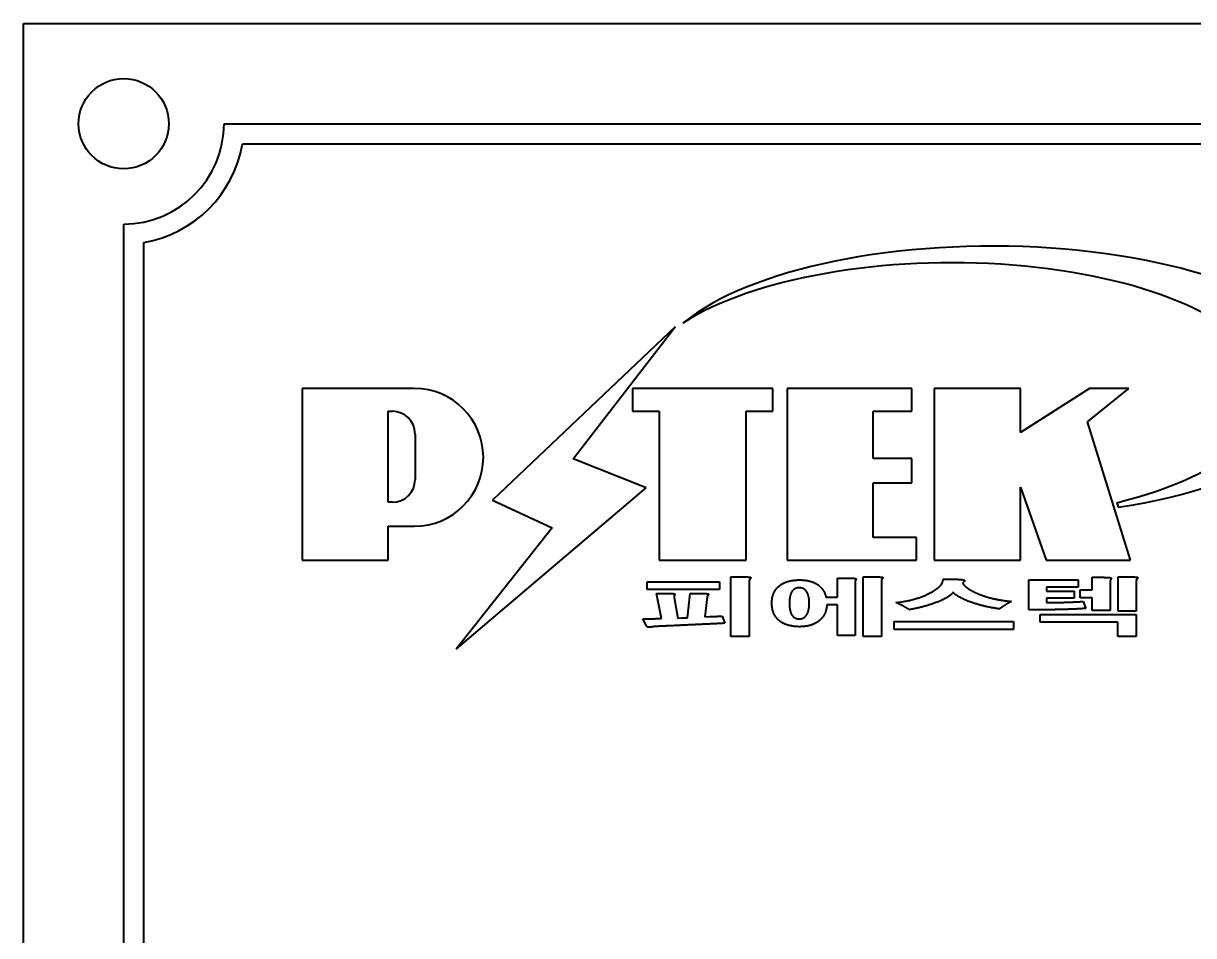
# Model space of a CAD drawing. Header units: millimetres. Extents: x 0 to 715, y 0 to 297.
# Drawn here: x 554.8 to 613.1, y 190.7 to 236.2 of the extents above; entities that cross this region are included whole.
import ezdxf

# ---------------------------------------------------------------- set-up
doc = ezdxf.new("R2010")
doc.units = ezdxf.units.MM
doc.layers.add('가시적인 것(ISO)', color=3, linetype='Continuous', lineweight=40)

msp = doc.modelspace()

# ---------------------------------------------------------------- linework, layer by layer
at = {"layer": '가시적인 것(ISO)'}
for p, q in [((554.816, 236.196), (714.816, 236.196)), ((554.816, 116.196), (554.816, 236.196)), ((564.816, 231.196), (704.816, 231.196)), ((565.732, 230.196), (703.9, 230.196)), ((559.816, 126.196), (559.816, 226.196)), ((560.816, 127.113), (560.816, 225.28)), ((587.311, 221.069), (578.205, 212.427)), ((582.224, 214.499), (587.311, 221.069)), ((568.712, 217.996), (568.712, 209.439)), ((574.315, 217.996), (568.712, 217.996)), ((585.181, 217.996), (585.181, 216.862)), ((592.171, 217.996), (585.181, 217.996)), ((592.171, 216.862), (592.171, 217.996)), ((592.892, 217.996), (592.892, 209.439)), ((599.109, 217.996), (592.892, 217.996)), ((599.109, 216.862), (599.109, 217.996)), ((600.209, 217.996), (600.209, 209.439)), ((604.512, 217.996), (600.209, 217.996)), ((604.512, 215.801), (604.512, 217.996)), ((607.951, 217.996), (604.512, 215.801)), ((607.854, 216.338), (609.92, 217.996)), ((609.92, 217.996), (607.951, 217.996)), ((572.991, 212.326), (572.991, 216.862)), ((572.991, 216.862), (573.208, 216.862)), ((585.181, 216.862), (586.5, 216.862)), ((586.5, 216.862), (586.5, 209.439)), ((590.851, 216.862), (592.171, 216.862)), ((590.851, 209.439), (590.851, 216.862)), ((597.17, 216.862), (599.109, 216.862)), ((597.17, 214.509), (597.17, 216.862)), ((610.003, 209.439), (607.854, 216.338)), ((574.342, 215.728), (574.342, 213.46)), ((585.863, 213.054), (582.224, 214.499)), ((599.109, 214.509), (597.17, 214.509)), ((599.109, 213.305), (599.109, 214.509)), ((576.386, 205.009), (585.863, 213.054)), ((597.17, 213.305), (599.109, 213.305)), ((597.17, 210.573), (597.17, 213.305)), ((604.512, 213.076), (605.798, 209.439)), ((604.512, 209.439), (604.512, 213.076)), ((573.208, 212.326), (572.991, 212.326)), ((578.205, 212.427), (581.172, 211.052)), ((609.324, 212.309), (609.395, 212.08)), ((572.991, 209.439), (572.991, 211.14)), ((572.991, 211.14), (574.315, 211.14)), ((581.172, 211.052), (576.386, 205.009)), ((599.336, 210.573), (597.17, 210.573)), ((599.336, 209.439), (599.336, 210.573)), ((568.712, 209.439), (572.991, 209.439)), ((586.5, 209.439), (590.851, 209.439)), ((592.892, 209.439), (599.336, 209.439)), ((600.209, 209.439), (604.512, 209.439)), ((605.798, 209.439), (610.003, 209.439)), ((585.907, 208.355), (589.511, 208.355)), ((585.907, 207.976), (585.907, 208.355)), ((589.511, 208.355), (589.511, 207.976)), ((590.082, 205.631), (590.082, 208.609)), ((590.082, 208.609), (590.634, 208.609)), ((591, 208.401), (591, 205.631)), ((595.393, 207.601), (595.393, 208.547)), ((595.393, 208.547), (595.902, 208.547)), ((596.274, 208.361), (596.274, 205.681)), ((596.683, 208.609), (597.248, 208.609)), ((596.683, 205.631), (596.683, 208.609)), ((597.583, 208.392), (597.583, 205.631)), ((600.66, 208.488), (601.318, 208.488)), ((604.941, 208.457), (607.398, 208.457)), ((604.941, 206.971), (604.941, 208.457)), ((607.398, 208.457), (607.398, 208.097)), ((608.099, 208.587), (608.614, 208.587)), ((608.099, 207.958), (608.099, 208.587)), ((608.986, 208.376), (608.986, 206.931)), ((609.389, 206.903), (609.389, 208.609)), ((609.389, 208.609), (609.954, 208.609)), ((610.289, 208.392), (610.289, 206.903)), ((589.511, 207.976), (585.907, 207.976)), ((586.627, 206.534), (586.372, 207.781)), ((586.372, 207.781), (586.955, 207.781)), ((587.923, 206.574), (588.054, 207.781)), ((588.054, 207.781), (588.593, 207.781)), ((605.81, 208.097), (605.81, 207.905)), ((607.398, 208.097), (605.81, 208.097)), ((605.81, 207.905), (607.199, 207.905)), ((607.199, 207.905), (607.199, 207.545)), ((607.485, 207.958), (608.099, 207.958)), ((607.485, 207.57), (607.485, 207.958)), ((587.259, 207.585), (587.433, 206.552)), ((588.903, 207.616), (588.786, 206.615)), ((594.822, 207.601), (595.393, 207.601)), ((595.393, 207.219), (594.866, 207.219)), ((595.393, 205.681), (595.393, 207.219)), ((605.81, 207.545), (605.81, 207.334)), ((607.199, 207.545), (605.81, 207.545)), ((605.81, 207.334), (606.157, 207.334)), ((608.099, 207.57), (607.485, 207.57)), ((607.646, 207.384), (607.782, 207.039)), ((608.099, 206.931), (608.099, 207.57)), ((585.857, 206.196), (585.69, 206.515)), ((587.433, 206.552), (587.632, 206.565)), ((587.632, 206.565), (587.923, 206.574)), ((588.786, 206.615), (589.034, 206.627)), ((589.654, 206.658), (589.778, 206.298)), ((605.729, 206.971), (604.941, 206.971)), ((605.506, 206.345), (605.506, 206.732)), ((605.506, 206.732), (610.289, 206.732)), ((608.986, 206.931), (608.099, 206.931)), ((610.289, 206.903), (609.389, 206.903)), ((610.289, 206.732), (610.289, 205.631)), ((598.216, 205.991), (598.216, 206.379)), ((598.216, 206.379), (604.172, 206.379)), ((604.172, 205.991), (598.216, 205.991)), ((604.172, 206.379), (604.172, 205.991)), ((609.371, 206.345), (605.506, 206.345)), ((609.371, 205.631), (609.371, 206.345)), ((591, 205.631), (590.082, 205.631)), ((596.274, 205.681), (595.393, 205.681)), ((597.583, 205.631), (596.683, 205.631)), ((610.289, 205.631), (609.371, 205.631))]:
    msp.add_line(p, q, dxfattribs=at)
msp.add_circle((559.816, 231.196), 2.25, dxfattribs=at)
for centre, radius, start, end in [((559.816, 231.196), 5, 270, 0), ((559.816, 231.196), 6, 279.59407, 350.40593), ((574.315, 214.568), 3.428, 270, 90), ((573.208, 215.728), 1.134, 0, 90), ((573.208, 213.46), 1.134, 270, 0)]:
    msp.add_arc(centre, radius, start, end, dxfattribs=at)
for centre, major_axis, ratio, start_param, end_param in [((603.124, 218.353), (-17.101, 0), 0.39426, 1.946253, 5.837607), ((601.091, 217.817), (15.843, 0), 0.40699, 5.258849, 8.861799)]:
    msp.add_ellipse(centre, major_axis=major_axis, ratio=ratio, start_param=start_param, end_param=end_param, dxfattribs=at)
for points in [[(590.634, 208.609), (590.976, 208.609), (591.044, 208.594)], [(591.019, 208.476), (591, 208.439), (591, 208.401)], [(591.05, 208.528), (591.025, 208.494), (591.019, 208.476)], [(591.044, 208.594), (591.094, 208.581), (591.05, 208.528)], [(592.465, 208.135), (592.831, 208.457), (593.501, 208.457)], [(593.501, 208.457), (594.059, 208.457), (594.406, 208.224)], [(595.902, 208.547), (596.23, 208.547), (596.305, 208.525)], [(596.286, 208.414), (596.274, 208.386), (596.274, 208.361)], [(596.311, 208.454), (596.293, 208.426), (596.286, 208.414)], [(596.305, 208.525), (596.355, 208.51), (596.311, 208.454)], [(597.248, 208.609), (597.564, 208.609), (597.633, 208.591)], [(597.595, 208.46), (597.583, 208.426), (597.583, 208.392)], [(597.633, 208.516), (597.608, 208.482), (597.595, 208.46)], [(597.633, 208.591), (597.676, 208.575), (597.633, 208.516)], [(599.959, 207.781), (600.66, 208.131), (600.66, 208.488)], [(601.318, 208.488), (601.628, 208.488), (601.702, 208.451)], [(601.702, 208.451), (601.777, 208.414), (601.647, 208.318)], [(601.647, 208.318), (601.647, 208.234), (601.814, 208.1)], [(608.614, 208.587), (608.943, 208.587), (609.011, 208.566)], [(608.998, 208.442), (608.986, 208.407), (608.986, 208.376)], [(609.023, 208.491), (609.005, 208.457), (608.998, 208.442)], [(609.011, 208.566), (609.067, 208.55), (609.023, 208.491)], [(609.954, 208.609), (610.27, 208.609), (610.339, 208.591)], [(610.301, 208.46), (610.289, 208.426), (610.289, 208.392)], [(610.339, 208.516), (610.314, 208.482), (610.301, 208.46)], [(610.339, 208.591), (610.382, 208.575), (610.339, 208.516)], [(586.955, 207.781), (587.21, 207.781), (587.266, 207.765)], [(587.278, 207.706), (587.259, 207.672), (587.253, 207.654)], [(587.266, 207.765), (587.303, 207.753), (587.278, 207.706)], [(588.593, 207.781), (588.891, 207.781), (588.953, 207.759)], [(588.916, 207.66), (588.903, 207.638), (588.903, 207.616)], [(588.947, 207.697), (588.928, 207.672), (588.916, 207.66)], [(588.953, 207.759), (588.997, 207.747), (588.947, 207.697)], [(592.123, 207.3), (592.123, 207.824), (592.465, 208.135)], [(593.122, 207.874), (592.998, 207.679), (592.998, 207.3)], [(593.494, 208.066), (593.253, 208.066), (593.122, 207.874)], [(593.854, 207.874), (593.73, 208.066), (593.494, 208.066)], [(593.991, 207.3), (593.991, 207.679), (593.854, 207.874)], [(594.406, 208.224), (594.735, 207.998), (594.822, 207.601)], [(598.309, 207.331), (599.252, 207.427), (599.959, 207.781)], [(601.157, 207.834), (600.977, 207.589), (600.3, 207.328)], [(602.062, 207.343), (601.38, 207.589), (601.157, 207.834)], [(601.814, 208.1), (601.994, 207.955), (602.298, 207.815)], [(602.298, 207.815), (602.646, 207.66), (603.061, 207.551)], [(587.253, 207.654), (587.247, 207.62), (587.259, 207.585)], [(592.465, 206.453), (592.123, 206.76), (592.123, 207.3)], [(592.998, 207.3), (592.998, 206.909), (593.122, 206.711)], [(593.854, 206.711), (593.991, 206.912), (593.991, 207.3)], [(594.866, 207.219), (594.835, 206.714), (594.493, 206.428)], [(598.662, 207.157), (598.489, 207.254), (598.309, 207.331)], [(598.973, 206.974), (598.836, 207.064), (598.662, 207.157)], [(600.3, 207.328), (599.649, 207.08), (598.973, 206.974)], [(603.477, 207.012), (602.751, 207.102), (602.062, 207.343)], [(603.061, 207.551), (603.545, 207.43), (604.072, 207.387)], [(603.768, 207.213), (603.62, 207.117), (603.477, 207.012)], [(604.072, 207.387), (603.936, 207.322), (603.768, 207.213)], [(606.157, 207.334), (606.535, 207.334), (606.877, 207.347)], [(606.877, 207.347), (607.255, 207.359), (607.646, 207.384)], [(585.69, 206.515), (585.882, 206.515), (586.149, 206.521)], [(586.149, 206.521), (586.329, 206.528), (586.627, 206.534)], [(589.034, 206.627), (589.263, 206.636), (589.369, 206.642)], [(589.369, 206.642), (589.549, 206.652), (589.654, 206.658)], [(593.122, 206.711), (593.253, 206.515), (593.494, 206.515)], [(593.494, 206.515), (593.73, 206.515), (593.854, 206.711)], [(606.746, 206.987), (606.281, 206.971), (605.729, 206.971)], [(607.782, 207.039), (607.348, 207.002), (606.746, 206.987)], [(585.944, 206.1), (585.907, 206.112), (585.857, 206.196)], [(586.093, 206.106), (585.981, 206.087), (585.944, 206.1)], [(586.261, 206.131), (586.192, 206.121), (586.093, 206.106)], [(586.521, 206.146), (586.385, 206.143), (586.261, 206.131)], [(588.029, 206.214), (587.16, 206.174), (586.521, 206.146)], [(589.778, 206.298), (588.86, 206.252), (588.029, 206.214)], [(593.501, 206.127), (592.831, 206.127), (592.465, 206.453)], [(594.493, 206.428), (594.134, 206.127), (593.501, 206.127)]]:
    msp.add_open_spline(points, degree=2, dxfattribs=at)

doc.saveas('drawing.dxf')
